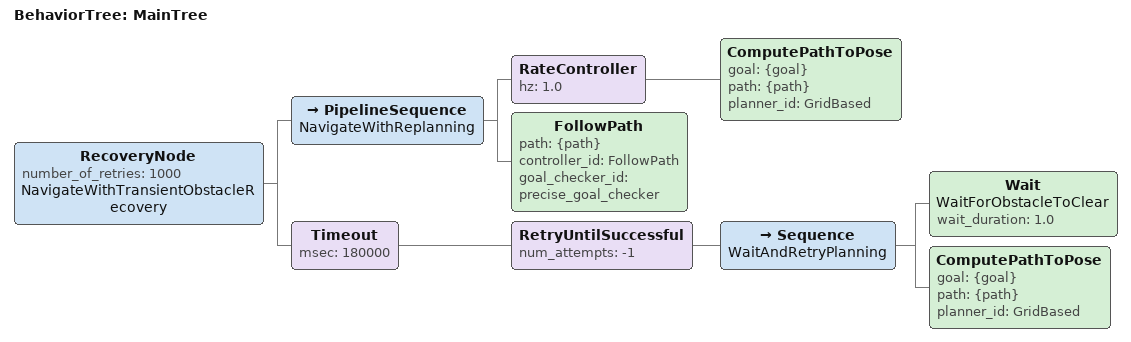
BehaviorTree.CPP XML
<?xml version="1.0" encoding="UTF-8"?>
<root main_tree_to_execute="MainTree">
  <BehaviorTree ID="MainTree">
    <RecoveryNode
      number_of_retries="1000"
      name="NavigateWithTransientObstacleRecovery">
      <PipelineSequence name="NavigateWithReplanning">
        <RateController hz="1.0">
          <ComputePathToPose
            goal="{goal}"
            path="{path}"
            planner_id="GridBased"/>
        </RateController>
        <FollowPath
          path="{path}"
          controller_id="FollowPath"
          goal_checker_id="precise_goal_checker"/>
      </PipelineSequence>
      <Timeout msec="180000">
        <RetryUntilSuccessful num_attempts="-1">
          <Sequence name="WaitAndRetryPlanning">
            <Wait
              name="WaitForObstacleToClear"
              wait_duration="1.0"/>
            <ComputePathToPose
              goal="{goal}"
              path="{path}"
              planner_id="GridBased"/>
          </Sequence>
        </RetryUntilSuccessful>
      </Timeout>
    </RecoveryNode>
  </BehaviorTree>
</root>
